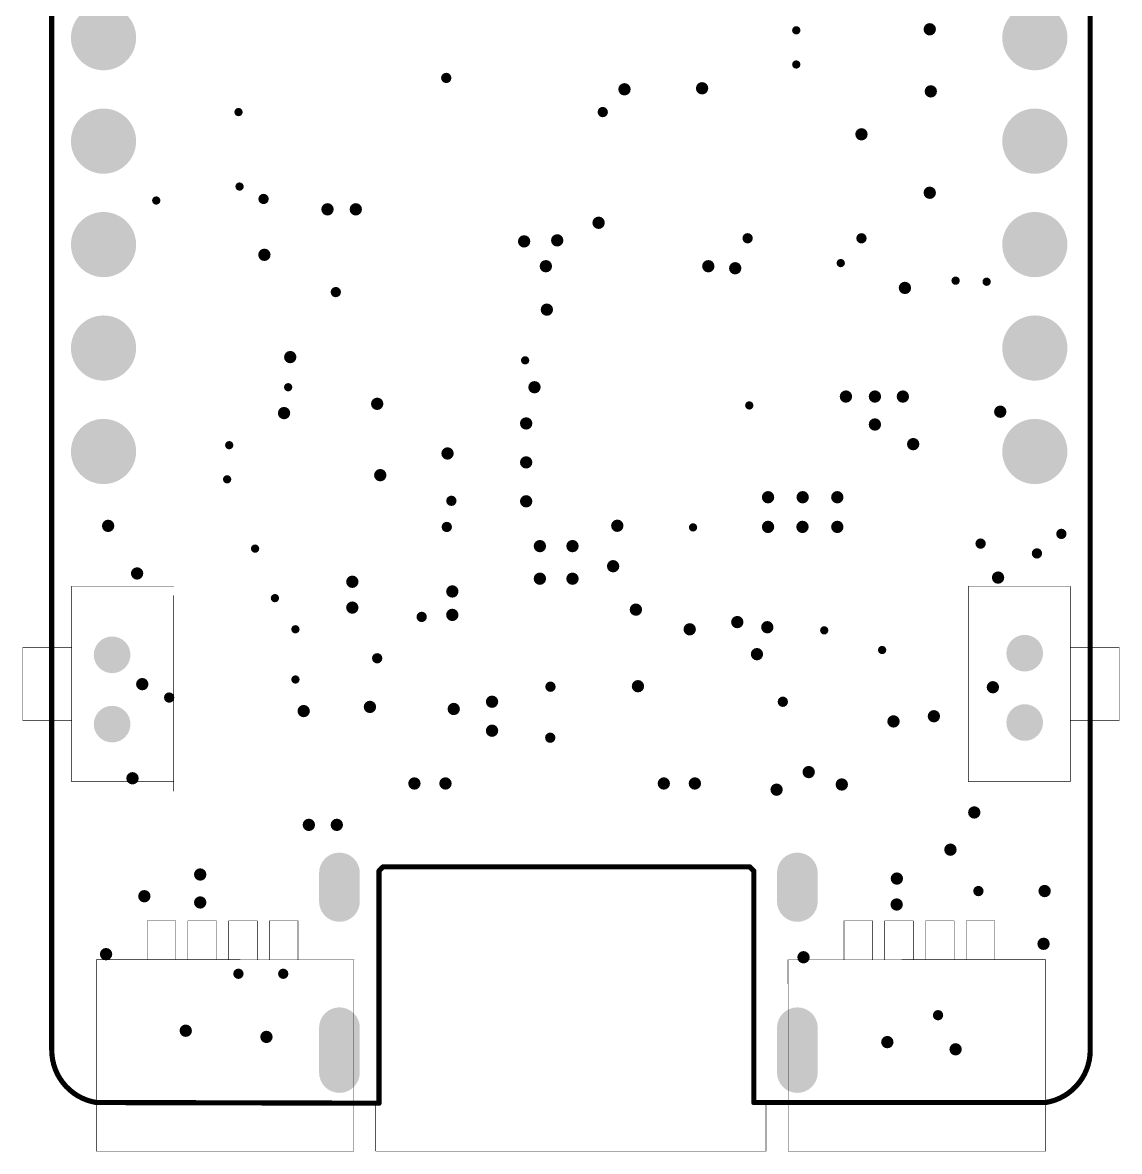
# Model space of a CAD drawing. Header units: millimetres. Extents: x -0.4 to 26.5, y -1.3 to 53.9.
# Drawn here: x -0.4 to 26.52, y -1.26 to 26.45 of the extents above; entities that cross this region are included whole.
import ezdxf

# ---------------------------------------------------------------- set-up
doc = ezdxf.new("R2010")
doc.units = ezdxf.units.MM
for name, color, linetype in [('KeepOutLayer', 6, 'Continuous'), ('Mechanical1', 6, 'Continuous'), ('MultiLayer', 9, 'Continuous'), ('PadHoleLayer', 156, 'Continuous'), ('ViaHoleLayer', 16, 'Continuous')]:
    doc.layers.add(name, color=color, linetype=linetype)

# ---------------------------------------------------------------- blocks, each defined once
blk = doc.blocks.new('14P_HDR_7')
at = {"layer": 'MultiLayer'}
h = blk.add_hatch(color=9, dxfattribs=at)
edge = h.paths.add_edge_path()
edge.add_arc((-16.51, 0), 0.8, 0, 360)
h = blk.add_hatch(color=9, dxfattribs=at)
edge = h.paths.add_edge_path()
edge.add_arc((-13.97, 0), 0.8, 0, 360)
h = blk.add_hatch(color=9, dxfattribs=at)
edge = h.paths.add_edge_path()
edge.add_arc((-11.43, 0), 0.8, 0, 360)
h = blk.add_hatch(color=9, dxfattribs=at)
edge = h.paths.add_edge_path()
edge.add_arc((-8.89, 0), 0.8, 0, 360)
h = blk.add_hatch(color=9, dxfattribs=at)
edge = h.paths.add_edge_path()
edge.add_arc((-6.35, 0), 0.8, 0, 360)
h = blk.add_hatch(color=9, dxfattribs=at)
edge = h.paths.add_edge_path()
edge.add_arc((-3.81, 0), 0.8, 0, 360)
h = blk.add_hatch(color=9, dxfattribs=at)
edge = h.paths.add_edge_path()
edge.add_arc((-1.27, 0), 0.8, 0, 360)
h = blk.add_hatch(color=9, dxfattribs=at)
edge = h.paths.add_edge_path()
edge.add_arc((1.27, 0), 0.8, 0, 360)
h = blk.add_hatch(color=9, dxfattribs=at)
edge = h.paths.add_edge_path()
edge.add_arc((3.81, 0), 0.8, 0, 360)
h = blk.add_hatch(color=9, dxfattribs=at)
edge = h.paths.add_edge_path()
edge.add_arc((6.35, 0), 0.8, 0, 360)
h = blk.add_hatch(color=9, dxfattribs=at)
edge = h.paths.add_edge_path()
edge.add_arc((8.89, 0), 0.8, 0, 360)
h = blk.add_hatch(color=9, dxfattribs=at)
edge = h.paths.add_edge_path()
edge.add_arc((11.43, 0), 0.8, 0, 360)
h = blk.add_hatch(color=9, dxfattribs=at)
edge = h.paths.add_edge_path()
edge.add_arc((13.97, 0), 0.8, 0, 360)
h = blk.add_hatch(color=9, dxfattribs=at)
edge = h.paths.add_edge_path()
edge.add_arc((16.51, 0), 0.8, 0, 360)
at = {"layer": 'PadHoleLayer'}
h = blk.add_hatch(color=156, dxfattribs=at)
edge = h.paths.add_edge_path()
edge.add_arc((-16.51, 0), 0.5, 0, 360)
h = blk.add_hatch(color=156, dxfattribs=at)
edge = h.paths.add_edge_path()
edge.add_arc((-13.97, 0), 0.5, 0, 360)
h = blk.add_hatch(color=156, dxfattribs=at)
edge = h.paths.add_edge_path()
edge.add_arc((-11.43, 0), 0.5, 0, 360)
h = blk.add_hatch(color=156, dxfattribs=at)
edge = h.paths.add_edge_path()
edge.add_arc((-8.89, 0), 0.5, 0, 360)
h = blk.add_hatch(color=156, dxfattribs=at)
edge = h.paths.add_edge_path()
edge.add_arc((-6.35, 0), 0.5, 0, 360)
h = blk.add_hatch(color=156, dxfattribs=at)
edge = h.paths.add_edge_path()
edge.add_arc((-3.81, 0), 0.5, 0, 360)
h = blk.add_hatch(color=156, dxfattribs=at)
edge = h.paths.add_edge_path()
edge.add_arc((-1.27, 0), 0.5, 0, 360)
h = blk.add_hatch(color=156, dxfattribs=at)
edge = h.paths.add_edge_path()
edge.add_arc((1.27, 0), 0.5, 0, 360)
h = blk.add_hatch(color=156, dxfattribs=at)
edge = h.paths.add_edge_path()
edge.add_arc((3.81, 0), 0.5, 0, 360)
h = blk.add_hatch(color=156, dxfattribs=at)
edge = h.paths.add_edge_path()
edge.add_arc((6.35, 0), 0.5, 0, 360)
h = blk.add_hatch(color=156, dxfattribs=at)
edge = h.paths.add_edge_path()
edge.add_arc((8.89, 0), 0.5, 0, 360)
h = blk.add_hatch(color=156, dxfattribs=at)
edge = h.paths.add_edge_path()
edge.add_arc((11.43, 0), 0.5, 0, 360)
h = blk.add_hatch(color=156, dxfattribs=at)
edge = h.paths.add_edge_path()
edge.add_arc((13.97, 0), 0.5, 0, 360)
h = blk.add_hatch(color=156, dxfattribs=at)
edge = h.paths.add_edge_path()
edge.add_arc((16.51, 0), 0.5, 0, 360)
blk = doc.blocks.new('14P_HDR_8')
at = {"layer": 'MultiLayer'}
h = blk.add_hatch(color=9, dxfattribs=at)
edge = h.paths.add_edge_path()
edge.add_arc((-16.51, 0), 0.8, 0, 360)
h = blk.add_hatch(color=9, dxfattribs=at)
edge = h.paths.add_edge_path()
edge.add_arc((-13.97, 0), 0.8, 0, 360)
h = blk.add_hatch(color=9, dxfattribs=at)
edge = h.paths.add_edge_path()
edge.add_arc((-11.43, 0), 0.8, 0, 360)
h = blk.add_hatch(color=9, dxfattribs=at)
edge = h.paths.add_edge_path()
edge.add_arc((-8.89, 0), 0.8, 0, 360)
h = blk.add_hatch(color=9, dxfattribs=at)
edge = h.paths.add_edge_path()
edge.add_arc((-6.35, 0), 0.8, 0, 360)
h = blk.add_hatch(color=9, dxfattribs=at)
edge = h.paths.add_edge_path()
edge.add_arc((-3.81, 0), 0.8, 0, 360)
h = blk.add_hatch(color=9, dxfattribs=at)
edge = h.paths.add_edge_path()
edge.add_arc((-1.27, 0), 0.8, 0, 360)
h = blk.add_hatch(color=9, dxfattribs=at)
edge = h.paths.add_edge_path()
edge.add_arc((1.27, 0), 0.8, 0, 360)
h = blk.add_hatch(color=9, dxfattribs=at)
edge = h.paths.add_edge_path()
edge.add_arc((3.81, 0), 0.8, 0, 360)
h = blk.add_hatch(color=9, dxfattribs=at)
edge = h.paths.add_edge_path()
edge.add_arc((6.35, 0), 0.8, 0, 360)
h = blk.add_hatch(color=9, dxfattribs=at)
edge = h.paths.add_edge_path()
edge.add_arc((8.89, 0), 0.8, 0, 360)
h = blk.add_hatch(color=9, dxfattribs=at)
edge = h.paths.add_edge_path()
edge.add_arc((11.43, 0), 0.8, 0, 360)
h = blk.add_hatch(color=9, dxfattribs=at)
edge = h.paths.add_edge_path()
edge.add_arc((13.97, 0), 0.8, 0, 360)
h = blk.add_hatch(color=9, dxfattribs=at)
edge = h.paths.add_edge_path()
edge.add_arc((16.51, 0), 0.8, 0, 360)
at = {"layer": 'PadHoleLayer'}
h = blk.add_hatch(color=156, dxfattribs=at)
edge = h.paths.add_edge_path()
edge.add_arc((-16.51, 0), 0.5, 0, 360)
h = blk.add_hatch(color=156, dxfattribs=at)
edge = h.paths.add_edge_path()
edge.add_arc((-13.97, 0), 0.5, 0, 360)
h = blk.add_hatch(color=156, dxfattribs=at)
edge = h.paths.add_edge_path()
edge.add_arc((-11.43, 0), 0.5, 0, 360)
h = blk.add_hatch(color=156, dxfattribs=at)
edge = h.paths.add_edge_path()
edge.add_arc((-8.89, 0), 0.5, 0, 360)
h = blk.add_hatch(color=156, dxfattribs=at)
edge = h.paths.add_edge_path()
edge.add_arc((-6.35, 0), 0.5, 0, 360)
h = blk.add_hatch(color=156, dxfattribs=at)
edge = h.paths.add_edge_path()
edge.add_arc((-3.81, 0), 0.5, 0, 360)
h = blk.add_hatch(color=156, dxfattribs=at)
edge = h.paths.add_edge_path()
edge.add_arc((-1.27, 0), 0.5, 0, 360)
h = blk.add_hatch(color=156, dxfattribs=at)
edge = h.paths.add_edge_path()
edge.add_arc((1.27, 0), 0.5, 0, 360)
h = blk.add_hatch(color=156, dxfattribs=at)
edge = h.paths.add_edge_path()
edge.add_arc((3.81, 0), 0.5, 0, 360)
h = blk.add_hatch(color=156, dxfattribs=at)
edge = h.paths.add_edge_path()
edge.add_arc((6.35, 0), 0.5, 0, 360)
h = blk.add_hatch(color=156, dxfattribs=at)
edge = h.paths.add_edge_path()
edge.add_arc((8.89, 0), 0.5, 0, 360)
h = blk.add_hatch(color=156, dxfattribs=at)
edge = h.paths.add_edge_path()
edge.add_arc((11.43, 0), 0.5, 0, 360)
h = blk.add_hatch(color=156, dxfattribs=at)
edge = h.paths.add_edge_path()
edge.add_arc((13.97, 0), 0.5, 0, 360)
h = blk.add_hatch(color=156, dxfattribs=at)
edge = h.paths.add_edge_path()
edge.add_arc((16.51, 0), 0.5, 0, 360)
blk = doc.blocks.new('USB_C_SMD_SHOU_TYPE_C_16P_CB1_6_B_98')
at = {"layer": 'MultiLayer'}
h = blk.add_hatch(color=9, dxfattribs=at)
edge = h.paths.add_edge_path()
edge.add_arc((-5.62, 2.025), 0.5, 180, 360)
edge.add_line((-5.12, 2.025), (-5.12, 3.125))
edge.add_arc((-5.62, 3.125), 0.5, 0, 180)
edge.add_line((-6.12, 3.125), (-6.12, 2.025))
h = blk.add_hatch(color=9, dxfattribs=at)
edge = h.paths.add_edge_path()
edge.add_arc((5.62, 2.025), 0.5, 180, 360)
edge.add_line((6.12, 2.025), (6.12, 3.125))
edge.add_arc((5.62, 3.125), 0.5, 0, 180)
edge.add_line((5.12, 3.125), (5.12, 2.025))
h = blk.add_hatch(color=9, dxfattribs=at)
edge = h.paths.add_edge_path()
edge.add_arc((-5.62, -1.775), 0.5, 180, 360)
edge.add_line((-5.12, -1.775), (-5.12, -1.075))
edge.add_arc((-5.62, -1.075), 0.5, 0, 180)
edge.add_line((-6.12, -1.075), (-6.12, -1.775))
h = blk.add_hatch(color=9, dxfattribs=at)
edge = h.paths.add_edge_path()
edge.add_arc((5.62, -1.775), 0.5, 180, 360)
edge.add_line((6.12, -1.775), (6.12, -1.075))
edge.add_arc((5.62, -1.075), 0.5, 0, 180)
edge.add_line((5.12, -1.075), (5.12, -1.775))
at = {"layer": 'PadHoleLayer'}
h = blk.add_hatch(color=156, dxfattribs=at)
edge = h.paths.add_edge_path()
edge.add_arc((-5.62, 3.125), 0.3, 0, 180)
edge.add_line((-5.92, 3.125), (-5.92, 2.025))
edge.add_arc((-5.62, 2.025), 0.3, 180, 360)
edge.add_line((-5.32, 2.025), (-5.32, 3.125))
h = blk.add_hatch(color=156, dxfattribs=at)
edge = h.paths.add_edge_path()
edge.add_arc((5.62, 3.125), 0.3, 0, 180)
edge.add_line((5.32, 3.125), (5.32, 2.025))
edge.add_arc((5.62, 2.025), 0.3, 180, 360)
edge.add_line((5.92, 2.025), (5.92, 3.125))
h = blk.add_hatch(color=156, dxfattribs=at)
edge = h.paths.add_edge_path()
edge.add_arc((-5.62, -1.075), 0.3, 0, 180)
edge.add_line((-5.92, -1.075), (-5.92, -1.775))
edge.add_arc((-5.62, -1.775), 0.3, 180, 360)
edge.add_line((-5.32, -1.775), (-5.32, -1.075))
h = blk.add_hatch(color=156, dxfattribs=at)
edge = h.paths.add_edge_path()
edge.add_arc((5.62, -1.075), 0.3, 0, 180)
edge.add_line((5.32, -1.075), (5.32, -1.775))
edge.add_arc((5.62, -1.775), 0.3, 180, 360)
edge.add_line((5.92, -1.775), (5.92, -1.075))
at = {"layer": 'KeepOutLayer', "const_width": 0.127}
for points in [[(-4.551, 3.861), (-4.551, -1.824)], [(4.649, 3.878), (4.649, -1.824)], [(-4.451, -1.924), (-4.551, -1.824)], [(4.549, -1.924), (-4.451, -1.924)], [(4.549, -1.924), (-4.451, -1.924)], [(4.649, -1.824), (4.549, -1.924)]]:
    blk.add_lwpolyline(points, dxfattribs=at)
at = {"layer": 'KeepOutLayer', "const_width": 0.0635}
for points in [[(-4.583, 3.861, 1), (-4.519, 3.861, 1)], [(4.617, 3.878, 1), (4.681, 3.878, 1)], [(-4.583, -1.824, 1), (-4.519, -1.824, 1)], [(-4.583, -1.824, 1), (-4.519, -1.824, 1)], [(-4.483, -1.924, 1), (-4.42, -1.924, 1)], [(-4.483, -1.924, 1), (-4.42, -1.924, 1)], [(-4.483, -1.924, 1), (-4.42, -1.924, 1)], [(4.517, -1.924, 1), (4.58, -1.924, 1)], [(4.517, -1.924, 1), (4.58, -1.924, 1)], [(4.517, -1.924, 1), (4.58, -1.924, 1)], [(4.617, -1.824, 1), (4.681, -1.824, 1)], [(4.617, -1.824, 1), (4.681, -1.824, 1)]]:
    blk.add_lwpolyline(points, format="xyb", close=True, dxfattribs=at)
blk = doc.blocks.new('KEY_EDGE_B_116')
at = {"layer": 'MultiLayer'}
h = blk.add_hatch(color=9, dxfattribs=at)
edge = h.paths.add_edge_path()
edge.add_arc((-0.831, -0.4), 0.45, 0, 360)
h = blk.add_hatch(color=9, dxfattribs=at)
edge = h.paths.add_edge_path()
edge.add_arc((0.871, -0.4), 0.45, 0, 360)
at = {"layer": 'PadHoleLayer'}
h = blk.add_hatch(color=156, dxfattribs=at)
edge = h.paths.add_edge_path()
edge.add_arc((-0.831, -0.4), 0.45, 0, 360)
h = blk.add_hatch(color=156, dxfattribs=at)
edge = h.paths.add_edge_path()
edge.add_arc((0.871, -0.4), 0.45, 0, 360)
blk = doc.blocks.new('KEY_EDGE_B_117')
at = {"layer": 'MultiLayer'}
h = blk.add_hatch(color=9, dxfattribs=at)
edge = h.paths.add_edge_path()
edge.add_arc((-0.831, -0.4), 0.45, 0, 360)
h = blk.add_hatch(color=9, dxfattribs=at)
edge = h.paths.add_edge_path()
edge.add_arc((0.871, -0.4), 0.45, 0, 360)
at = {"layer": 'PadHoleLayer'}
h = blk.add_hatch(color=156, dxfattribs=at)
edge = h.paths.add_edge_path()
edge.add_arc((-0.831, -0.4), 0.45, 0, 360)
h = blk.add_hatch(color=156, dxfattribs=at)
edge = h.paths.add_edge_path()
edge.add_arc((0.871, -0.4), 0.45, 0, 360)

msp = doc.modelspace()

# ---------------------------------------------------------------- hatches: boundary and pattern name
at = {"layer": 'ViaHoleLayer'}
h = msp.add_hatch(color=16, dxfattribs=at)
edge = h.paths.add_edge_path()
edge.add_arc((18.593, 26.264), 0.102, 0, 360)
h = msp.add_hatch(color=16, dxfattribs=at)
edge = h.paths.add_edge_path()
edge.add_arc((21.869, 26.289), 0.152, 0, 360)
h = msp.add_hatch(color=16, dxfattribs=at)
edge = h.paths.add_edge_path()
edge.add_arc((18.593, 25.425), 0.102, 0, 360)
h = msp.add_hatch(color=16, dxfattribs=at)
edge = h.paths.add_edge_path()
edge.add_arc((10.001, 25.095), 0.127, 0, 360)
h = msp.add_hatch(color=16, dxfattribs=at)
edge = h.paths.add_edge_path()
edge.add_arc((14.376, 24.816), 0.152, 0, 360)
h = msp.add_hatch(color=16, dxfattribs=at)
edge = h.paths.add_edge_path()
edge.add_arc((16.281, 24.841), 0.152, 0, 360)
h = msp.add_hatch(color=16, dxfattribs=at)
edge = h.paths.add_edge_path()
edge.add_arc((21.895, 24.765), 0.152, 0, 360)
h = msp.add_hatch(color=16, dxfattribs=at)
edge = h.paths.add_edge_path()
edge.add_arc((4.902, 24.257), 0.102, 0, 360)
h = msp.add_hatch(color=16, dxfattribs=at)
edge = h.paths.add_edge_path()
edge.add_arc((13.843, 24.257), 0.127, 0, 360)
h = msp.add_hatch(color=16, dxfattribs=at)
edge = h.paths.add_edge_path()
edge.add_arc((20.193, 23.711), 0.152, 0, 360)
h = msp.add_hatch(color=16, dxfattribs=at)
edge = h.paths.add_edge_path()
edge.add_arc((4.928, 22.428), 0.102, 0, 360)
h = msp.add_hatch(color=16, dxfattribs=at)
edge = h.paths.add_edge_path()
edge.add_arc((2.883, 22.085), 0.102, 0, 360)
h = msp.add_hatch(color=16, dxfattribs=at)
edge = h.paths.add_edge_path()
edge.add_arc((5.517, 22.123), 0.127, 0, 360)
h = msp.add_hatch(color=16, dxfattribs=at)
edge = h.paths.add_edge_path()
edge.add_arc((21.869, 22.276), 0.152, 0, 360)
h = msp.add_hatch(color=16, dxfattribs=at)
edge = h.paths.add_edge_path()
edge.add_arc((7.087, 21.869), 0.152, 0, 360)
h = msp.add_hatch(color=16, dxfattribs=at)
edge = h.paths.add_edge_path()
edge.add_arc((7.781, 21.869), 0.152, 0, 360)
h = msp.add_hatch(color=16, dxfattribs=at)
edge = h.paths.add_edge_path()
edge.add_arc((13.741, 21.539), 0.152, 0, 360)
h = msp.add_hatch(color=16, dxfattribs=at)
edge = h.paths.add_edge_path()
edge.add_arc((11.913, 21.082), 0.152, 0, 360)
h = msp.add_hatch(color=16, dxfattribs=at)
edge = h.paths.add_edge_path()
edge.add_arc((12.725, 21.107), 0.152, 0, 360)
h = msp.add_hatch(color=16, dxfattribs=at)
edge = h.paths.add_edge_path()
edge.add_arc((17.399, 21.158), 0.127, 0, 360)
h = msp.add_hatch(color=16, dxfattribs=at)
edge = h.paths.add_edge_path()
edge.add_arc((20.193, 21.158), 0.127, 0, 360)
h = msp.add_hatch(color=16, dxfattribs=at)
edge = h.paths.add_edge_path()
edge.add_arc((5.537, 20.752), 0.152, 0, 360)
h = msp.add_hatch(color=16, dxfattribs=at)
edge = h.paths.add_edge_path()
edge.add_arc((12.446, 20.472), 0.152, 0, 360)
h = msp.add_hatch(color=16, dxfattribs=at)
edge = h.paths.add_edge_path()
edge.add_arc((16.434, 20.472), 0.152, 0, 360)
h = msp.add_hatch(color=16, dxfattribs=at)
edge = h.paths.add_edge_path()
edge.add_arc((17.094, 20.422), 0.152, 0, 360)
h = msp.add_hatch(color=16, dxfattribs=at)
edge = h.paths.add_edge_path()
edge.add_arc((19.685, 20.549), 0.102, 0, 360)
h = msp.add_hatch(color=16, dxfattribs=at)
edge = h.paths.add_edge_path()
edge.add_arc((7.29, 19.837), 0.127, 0, 360)
h = msp.add_hatch(color=16, dxfattribs=at)
edge = h.paths.add_edge_path()
edge.add_arc((21.26, 19.939), 0.152, 0, 360)
h = msp.add_hatch(color=16, dxfattribs=at)
edge = h.paths.add_edge_path()
edge.add_arc((22.504, 20.117), 0.102, 0, 360)
h = msp.add_hatch(color=16, dxfattribs=at)
edge = h.paths.add_edge_path()
edge.add_arc((23.266, 20.091), 0.102, 0, 360)
h = msp.add_hatch(color=16, dxfattribs=at)
edge = h.paths.add_edge_path()
edge.add_arc((12.471, 19.406), 0.152, 0, 360)
h = msp.add_hatch(color=16, dxfattribs=at)
edge = h.paths.add_edge_path()
edge.add_arc((6.172, 18.241), 0.152, 0, 360)
h = msp.add_hatch(color=16, dxfattribs=at)
edge = h.paths.add_edge_path()
edge.add_arc((11.938, 18.161), 0.102, 0, 360)
h = msp.add_hatch(color=16, dxfattribs=at)
edge = h.paths.add_edge_path()
edge.add_arc((6.121, 17.501), 0.102, 0, 360)
h = msp.add_hatch(color=16, dxfattribs=at)
edge = h.paths.add_edge_path()
edge.add_arc((12.167, 17.501), 0.152, 0, 360)
h = msp.add_hatch(color=16, dxfattribs=at)
edge = h.paths.add_edge_path()
edge.add_arc((8.306, 17.094), 0.152, 0, 360)
h = msp.add_hatch(color=16, dxfattribs=at)
edge = h.paths.add_edge_path()
edge.add_arc((19.812, 17.272), 0.152, 0, 360)
h = msp.add_hatch(color=16, dxfattribs=at)
edge = h.paths.add_edge_path()
edge.add_arc((20.523, 17.272), 0.152, 0, 360)
h = msp.add_hatch(color=16, dxfattribs=at)
edge = h.paths.add_edge_path()
edge.add_arc((21.209, 17.272), 0.152, 0, 360)
h = msp.add_hatch(color=16, dxfattribs=at)
edge = h.paths.add_edge_path()
edge.add_arc((6.02, 16.866), 0.152, 0, 360)
h = msp.add_hatch(color=16, dxfattribs=at)
edge = h.paths.add_edge_path()
edge.add_arc((17.439, 17.054), 0.102, 0, 360)
h = msp.add_hatch(color=16, dxfattribs=at)
edge = h.paths.add_edge_path()
edge.add_arc((23.6, 16.9), 0.152, 0, 360)
h = msp.add_hatch(color=16, dxfattribs=at)
edge = h.paths.add_edge_path()
edge.add_arc((11.963, 16.612), 0.152, 0, 360)
h = msp.add_hatch(color=16, dxfattribs=at)
edge = h.paths.add_edge_path()
edge.add_arc((20.523, 16.586), 0.152, 0, 360)
h = msp.add_hatch(color=16, dxfattribs=at)
edge = h.paths.add_edge_path()
edge.add_arc((4.674, 16.078), 0.102, 0, 360)
h = msp.add_hatch(color=16, dxfattribs=at)
edge = h.paths.add_edge_path()
edge.add_arc((21.463, 16.104), 0.152, 0, 360)
h = msp.add_hatch(color=16, dxfattribs=at)
edge = h.paths.add_edge_path()
edge.add_arc((10.033, 15.875), 0.152, 0, 360)
h = msp.add_hatch(color=16, dxfattribs=at)
edge = h.paths.add_edge_path()
edge.add_arc((11.963, 15.656), 0.152, 0, 360)
h = msp.add_hatch(color=16, dxfattribs=at)
edge = h.paths.add_edge_path()
edge.add_arc((4.623, 15.24), 0.102, 0, 360)
h = msp.add_hatch(color=16, dxfattribs=at)
edge = h.paths.add_edge_path()
edge.add_arc((8.382, 15.342), 0.152, 0, 360)
h = msp.add_hatch(color=16, dxfattribs=at)
edge = h.paths.add_edge_path()
edge.add_arc((10.127, 14.712), 0.127, 0, 360)
h = msp.add_hatch(color=16, dxfattribs=at)
edge = h.paths.add_edge_path()
edge.add_arc((11.963, 14.7), 0.152, 0, 360)
h = msp.add_hatch(color=16, dxfattribs=at)
edge = h.paths.add_edge_path()
edge.add_arc((17.9, 14.8), 0.152, 0, 360)
h = msp.add_hatch(color=16, dxfattribs=at)
edge = h.paths.add_edge_path()
edge.add_arc((18.75, 14.8), 0.152, 0, 360)
h = msp.add_hatch(color=16, dxfattribs=at)
edge = h.paths.add_edge_path()
edge.add_arc((19.6, 14.8), 0.152, 0, 360)
h = msp.add_hatch(color=16, dxfattribs=at)
edge = h.paths.add_edge_path()
edge.add_arc((1.702, 14.097), 0.152, 0, 360)
h = msp.add_hatch(color=16, dxfattribs=at)
edge = h.paths.add_edge_path()
edge.add_arc((10.014, 14.07), 0.127, 0, 360)
h = msp.add_hatch(color=16, dxfattribs=at)
edge = h.paths.add_edge_path()
edge.add_arc((14.2, 14.1), 0.152, 0, 360)
h = msp.add_hatch(color=16, dxfattribs=at)
edge = h.paths.add_edge_path()
edge.add_arc((16.059, 14.06), 0.102, 0, 360)
h = msp.add_hatch(color=16, dxfattribs=at)
edge = h.paths.add_edge_path()
edge.add_arc((17.9, 14.072), 0.152, 0, 360)
h = msp.add_hatch(color=16, dxfattribs=at)
edge = h.paths.add_edge_path()
edge.add_arc((18.745, 14.072), 0.152, 0, 360)
h = msp.add_hatch(color=16, dxfattribs=at)
edge = h.paths.add_edge_path()
edge.add_arc((19.6, 14.072), 0.152, 0, 360)
h = msp.add_hatch(color=16, dxfattribs=at)
edge = h.paths.add_edge_path()
edge.add_arc((25.1, 13.9), 0.127, 0, 360)
h = msp.add_hatch(color=16, dxfattribs=at)
edge = h.paths.add_edge_path()
edge.add_arc((5.309, 13.538), 0.102, 0, 360)
h = msp.add_hatch(color=16, dxfattribs=at)
edge = h.paths.add_edge_path()
edge.add_arc((12.3, 13.6), 0.152, 0, 360)
h = msp.add_hatch(color=16, dxfattribs=at)
edge = h.paths.add_edge_path()
edge.add_arc((13.1, 13.6), 0.152, 0, 360)
h = msp.add_hatch(color=16, dxfattribs=at)
edge = h.paths.add_edge_path()
edge.add_arc((23.118, 13.661), 0.127, 0, 360)
h = msp.add_hatch(color=16, dxfattribs=at)
edge = h.paths.add_edge_path()
edge.add_arc((24.5, 13.421), 0.127, 0, 360)
h = msp.add_hatch(color=16, dxfattribs=at)
edge = h.paths.add_edge_path()
edge.add_arc((2.413, 12.929), 0.152, 0, 360)
h = msp.add_hatch(color=16, dxfattribs=at)
edge = h.paths.add_edge_path()
edge.add_arc((14.097, 13.106), 0.152, 0, 360)
h = msp.add_hatch(color=16, dxfattribs=at)
edge = h.paths.add_edge_path()
edge.add_arc((7.696, 12.725), 0.152, 0, 360)
h = msp.add_hatch(color=16, dxfattribs=at)
edge = h.paths.add_edge_path()
edge.add_arc((12.3, 12.8), 0.152, 0, 360)
h = msp.add_hatch(color=16, dxfattribs=at)
edge = h.paths.add_edge_path()
edge.add_arc((13.1, 12.8), 0.152, 0, 360)
h = msp.add_hatch(color=16, dxfattribs=at)
edge = h.paths.add_edge_path()
edge.add_arc((23.546, 12.827), 0.152, 0, 360)
h = msp.add_hatch(color=16, dxfattribs=at)
edge = h.paths.add_edge_path()
edge.add_arc((10.15, 12.487), 0.152, 0, 360)
h = msp.add_hatch(color=16, dxfattribs=at)
edge = h.paths.add_edge_path()
edge.add_arc((5.796, 12.323), 0.102, 0, 360)
h = msp.add_hatch(color=16, dxfattribs=at)
edge = h.paths.add_edge_path()
edge.add_arc((7.696, 12.09), 0.152, 0, 360)
h = msp.add_hatch(color=16, dxfattribs=at)
edge = h.paths.add_edge_path()
edge.add_arc((9.398, 11.862), 0.127, 0, 360)
h = msp.add_hatch(color=16, dxfattribs=at)
edge = h.paths.add_edge_path()
edge.add_arc((10.15, 11.911), 0.152, 0, 360)
h = msp.add_hatch(color=16, dxfattribs=at)
edge = h.paths.add_edge_path()
edge.add_arc((14.656, 12.04), 0.152, 0, 360)
h = msp.add_hatch(color=16, dxfattribs=at)
edge = h.paths.add_edge_path()
edge.add_arc((6.299, 11.558), 0.102, 0, 360)
h = msp.add_hatch(color=16, dxfattribs=at)
edge = h.paths.add_edge_path()
edge.add_arc((15.977, 11.557), 0.152, 0, 360)
h = msp.add_hatch(color=16, dxfattribs=at)
edge = h.paths.add_edge_path()
edge.add_arc((17.145, 11.735), 0.152, 0, 360)
h = msp.add_hatch(color=16, dxfattribs=at)
edge = h.paths.add_edge_path()
edge.add_arc((17.882, 11.608), 0.152, 0, 360)
h = msp.add_hatch(color=16, dxfattribs=at)
edge = h.paths.add_edge_path()
edge.add_arc((19.279, 11.532), 0.102, 0, 360)
h = msp.add_hatch(color=16, dxfattribs=at)
edge = h.paths.add_edge_path()
edge.add_arc((17.628, 10.947), 0.152, 0, 360)
h = msp.add_hatch(color=16, dxfattribs=at)
edge = h.paths.add_edge_path()
edge.add_arc((20.701, 11.049), 0.102, 0, 360)
h = msp.add_hatch(color=16, dxfattribs=at)
edge = h.paths.add_edge_path()
edge.add_arc((8.306, 10.846), 0.127, 0, 360)
h = msp.add_hatch(color=16, dxfattribs=at)
edge = h.paths.add_edge_path()
edge.add_arc((2.54, 10.211), 0.152, 0, 360)
h = msp.add_hatch(color=16, dxfattribs=at)
edge = h.paths.add_edge_path()
edge.add_arc((6.299, 10.325), 0.102, 0, 360)
h = msp.add_hatch(color=16, dxfattribs=at)
edge = h.paths.add_edge_path()
edge.add_arc((12.56, 10.148), 0.127, 0, 360)
h = msp.add_hatch(color=16, dxfattribs=at)
edge = h.paths.add_edge_path()
edge.add_arc((14.707, 10.16), 0.152, 0, 360)
h = msp.add_hatch(color=16, dxfattribs=at)
edge = h.paths.add_edge_path()
edge.add_arc((23.419, 10.135), 0.152, 0, 360)
h = msp.add_hatch(color=16, dxfattribs=at)
edge = h.paths.add_edge_path()
edge.add_arc((3.2, 9.881), 0.127, 0, 360)
h = msp.add_hatch(color=16, dxfattribs=at)
edge = h.paths.add_edge_path()
edge.add_arc((6.502, 9.55), 0.152, 0, 360)
h = msp.add_hatch(color=16, dxfattribs=at)
edge = h.paths.add_edge_path()
edge.add_arc((8.128, 9.652), 0.152, 0, 360)
h = msp.add_hatch(color=16, dxfattribs=at)
edge = h.paths.add_edge_path()
edge.add_arc((10.185, 9.601), 0.152, 0, 360)
h = msp.add_hatch(color=16, dxfattribs=at)
edge = h.paths.add_edge_path()
edge.add_arc((11.125, 9.779), 0.152, 0, 360)
h = msp.add_hatch(color=16, dxfattribs=at)
edge = h.paths.add_edge_path()
edge.add_arc((18.263, 9.779), 0.127, 0, 360)
h = msp.add_hatch(color=16, dxfattribs=at)
edge = h.paths.add_edge_path()
edge.add_arc((20.98, 9.296), 0.152, 0, 360)
h = msp.add_hatch(color=16, dxfattribs=at)
edge = h.paths.add_edge_path()
edge.add_arc((21.971, 9.423), 0.152, 0, 360)
h = msp.add_hatch(color=16, dxfattribs=at)
edge = h.paths.add_edge_path()
edge.add_arc((11.125, 9.068), 0.152, 0, 360)
h = msp.add_hatch(color=16, dxfattribs=at)
edge = h.paths.add_edge_path()
edge.add_arc((12.554, 8.896), 0.127, 0, 360)
h = msp.add_hatch(color=16, dxfattribs=at)
edge = h.paths.add_edge_path()
edge.add_arc((2.3, 7.9), 0.152, 0, 360)
h = msp.add_hatch(color=16, dxfattribs=at)
edge = h.paths.add_edge_path()
edge.add_arc((18.898, 8.052), 0.152, 0, 360)
h = msp.add_hatch(color=16, dxfattribs=at)
edge = h.paths.add_edge_path()
edge.add_arc((9.22, 7.772), 0.152, 0, 360)
h = msp.add_hatch(color=16, dxfattribs=at)
edge = h.paths.add_edge_path()
edge.add_arc((9.982, 7.772), 0.152, 0, 360)
h = msp.add_hatch(color=16, dxfattribs=at)
edge = h.paths.add_edge_path()
edge.add_arc((15.342, 7.772), 0.152, 0, 360)
h = msp.add_hatch(color=16, dxfattribs=at)
edge = h.paths.add_edge_path()
edge.add_arc((16.104, 7.772), 0.152, 0, 360)
h = msp.add_hatch(color=16, dxfattribs=at)
edge = h.paths.add_edge_path()
edge.add_arc((18.11, 7.62), 0.152, 0, 360)
h = msp.add_hatch(color=16, dxfattribs=at)
edge = h.paths.add_edge_path()
edge.add_arc((19.71, 7.747), 0.152, 0, 360)
h = msp.add_hatch(color=16, dxfattribs=at)
edge = h.paths.add_edge_path()
edge.add_arc((22.962, 7.061), 0.152, 0, 360)
h = msp.add_hatch(color=16, dxfattribs=at)
edge = h.paths.add_edge_path()
edge.add_arc((6.629, 6.756), 0.152, 0, 360)
h = msp.add_hatch(color=16, dxfattribs=at)
edge = h.paths.add_edge_path()
edge.add_arc((7.315, 6.756), 0.152, 0, 360)
h = msp.add_hatch(color=16, dxfattribs=at)
edge = h.paths.add_edge_path()
edge.add_arc((22.377, 6.147), 0.152, 0, 360)
h = msp.add_hatch(color=16, dxfattribs=at)
edge = h.paths.add_edge_path()
edge.add_arc((3.962, 5.537), 0.152, 0, 360)
h = msp.add_hatch(color=16, dxfattribs=at)
edge = h.paths.add_edge_path()
edge.add_arc((21.062, 5.437), 0.152, 0, 360)
h = msp.add_hatch(color=16, dxfattribs=at)
edge = h.paths.add_edge_path()
edge.add_arc((24.689, 5.131), 0.152, 0, 360)
h = msp.add_hatch(color=16, dxfattribs=at)
edge = h.paths.add_edge_path()
edge.add_arc((2.591, 5.004), 0.152, 0, 360)
h = msp.add_hatch(color=16, dxfattribs=at)
edge = h.paths.add_edge_path()
edge.add_arc((3.962, 4.851), 0.152, 0, 360)
h = msp.add_hatch(color=16, dxfattribs=at)
edge = h.paths.add_edge_path()
edge.add_arc((23.063, 5.131), 0.127, 0, 360)
h = msp.add_hatch(color=16, dxfattribs=at)
edge = h.paths.add_edge_path()
edge.add_arc((21.057, 4.801), 0.152, 0, 360)
h = msp.add_hatch(color=16, dxfattribs=at)
edge = h.paths.add_edge_path()
edge.add_arc((24.663, 3.835), 0.152, 0, 360)
h = msp.add_hatch(color=16, dxfattribs=at)
edge = h.paths.add_edge_path()
edge.add_arc((1.651, 3.581), 0.152, 0, 360)
h = msp.add_hatch(color=16, dxfattribs=at)
edge = h.paths.add_edge_path()
edge.add_arc((18.771, 3.505), 0.152, 0, 360)
h = msp.add_hatch(color=16, dxfattribs=at)
edge = h.paths.add_edge_path()
edge.add_arc((4.9, 3.1), 0.127, 0, 360)
h = msp.add_hatch(color=16, dxfattribs=at)
edge = h.paths.add_edge_path()
edge.add_arc((6, 3.1), 0.127, 0, 360)
h = msp.add_hatch(color=16, dxfattribs=at)
edge = h.paths.add_edge_path()
edge.add_arc((22.073, 2.083), 0.127, 0, 360)
h = msp.add_hatch(color=16, dxfattribs=at)
edge = h.paths.add_edge_path()
edge.add_arc((3.607, 1.702), 0.152, 0, 360)
h = msp.add_hatch(color=16, dxfattribs=at)
edge = h.paths.add_edge_path()
edge.add_arc((5.588, 1.549), 0.152, 0, 360)
h = msp.add_hatch(color=16, dxfattribs=at)
edge = h.paths.add_edge_path()
edge.add_arc((20.828, 1.422), 0.152, 0, 360)
h = msp.add_hatch(color=16, dxfattribs=at)
edge = h.paths.add_edge_path()
edge.add_arc((22.504, 1.245), 0.152, 0, 360)

# ---------------------------------------------------------------- linework, layer by layer
at = {"layer": 'KeepOutLayer', "const_width": 0.127}
for points in [[(0.318, 1.223), (0.318, 52.675)], [(25.808, 1.223), (25.808, 52.693)], [(1.412, -0.061), (8.351, -0.078)], [(17.551, -0.061), (24.715, -0.061)]]:
    msp.add_lwpolyline(points, dxfattribs=at)
at = {"layer": 'KeepOutLayer', "const_width": 0.0635}
for points in [[(0.287, 1.223, 1), (0.35, 1.223, 1)], [(0.287, 1.223, 1), (0.35, 1.223, 1)], [(25.777, 1.223, 1), (25.84, 1.223, 1)], [(25.777, 1.223, 1), (25.84, 1.223, 1)], [(1.38, -0.061, 1), (1.444, -0.061, 1)], [(1.38, -0.061, 1), (1.444, -0.061, 1)], [(17.519, -0.061, 1), (17.583, -0.061, 1)], [(24.683, -0.061, 1), (24.747, -0.061, 1)], [(24.683, -0.061, 1), (24.747, -0.061, 1)], [(8.319, -0.078, 1), (8.383, -0.078, 1)]]:
    msp.add_lwpolyline(points, format="xyb", close=True, dxfattribs=at)
at = {"layer": 'KeepOutLayer', "const_width": 0.127}
for points in [[(1.412, -0.061, -0.368199), (0.318, 1.223)], [(25.808, 1.223, -0.368199), (24.715, -0.061)]]:
    msp.add_lwpolyline(points, format="xyb", dxfattribs=at)
at = {"layer": 'Mechanical1', "const_width": 0.0127}
for points in [[(0.809, 12.615), (3.309, 12.615)], [(0.809, 7.815), (0.809, 12.615)], [(22.818, 7.815), (22.818, 12.615)], [(22.818, 12.615), (25.318, 12.615)], [(25.318, 7.815), (25.318, 12.615)], [(3.309, 7.585), (3.309, 12.385)], [(-0.392, 11.115), (0.809, 11.115)], [(-0.392, 9.315), (-0.392, 11.115)], [(25.318, 11.115), (26.518, 11.115)], [(26.518, 9.315), (26.518, 11.115)], [(-0.392, 9.315), (0.809, 9.315)], [(25.318, 9.315), (26.518, 9.315)], [(0.809, 7.815), (3.309, 7.815)], [(22.818, 7.815), (25.318, 7.815)], [(2.66, 3.444), (2.66, 4.4)], [(2.66, 4.4), (3.363, 4.4)], [(3.363, 3.444), (3.363, 4.4)], [(3.66, 3.444), (3.66, 4.4)], [(3.66, 4.4), (4.363, 4.4)], [(4.363, 3.444), (4.363, 4.4)], [(4.66, 3.444), (4.66, 4.4)], [(4.66, 4.4), (5.363, 4.399)], [(5.363, 3.444), (5.363, 4.399)], [(5.66, 3.444), (5.66, 4.399)], [(5.66, 4.399), (6.363, 4.399)], [(6.363, 3.444), (6.363, 4.399)], [(19.764, 4.399), (19.764, 3.444)], [(19.764, 4.399), (20.467, 4.399)], [(20.467, 4.399), (20.467, 3.444)], [(20.764, 4.399), (20.764, 3.444)], [(20.764, 4.399), (21.467, 4.4)], [(21.467, 4.4), (21.467, 3.444)], [(21.764, 4.4), (21.764, 3.444)], [(21.764, 4.4), (22.467, 4.4)], [(22.467, 4.4), (22.467, 3.444)], [(22.764, 4.4), (22.764, 3.444)], [(22.764, 4.4), (23.467, 4.4)], [(23.467, 4.4), (23.467, 3.444)], [(1.412, -1.254), (1.413, 3.445)], [(1.413, 3.445), (7.734, 3.443)], [(7.733, -1.256), (7.734, 3.443)], [(18.392, 3.443), (24.714, 3.445)], [(18.392, 3.443), (18.393, -1.256)], [(24.714, 3.445), (24.715, -1.254)], [(8.271, -1.255), (8.271, -0.077)], [(17.851, -1.255), (17.851, -0.077)], [(1.412, -1.254), (7.733, -1.256)], [(8.271, -1.255), (17.851, -1.255)], [(18.393, -1.256), (24.715, -1.254)]]:
    msp.add_lwpolyline(points, dxfattribs=at)
at = {"layer": 'Mechanical1', "const_width": 0.00635}
for points in [[(0.805, 12.615, 1), (0.812, 12.615, 1)], [(0.805, 12.615, 1), (0.812, 12.615, 1)], [(3.306, 12.615, 1), (3.312, 12.615, 1)], [(22.815, 12.615, 1), (22.821, 12.615, 1)], [(22.815, 12.615, 1), (22.821, 12.615, 1)], [(25.315, 12.615, 1), (25.321, 12.615, 1)], [(25.315, 12.615, 1), (25.321, 12.615, 1)], [(3.306, 12.385, 1), (3.312, 12.385, 1)], [(-0.395, 11.115, 1), (-0.388, 11.115, 1)], [(-0.395, 11.115, 1), (-0.388, 11.115, 1)], [(0.805, 11.115, 1), (0.812, 11.115, 1)], [(25.315, 11.115, 1), (25.321, 11.115, 1)], [(26.515, 11.115, 1), (26.522, 11.115, 1)], [(26.515, 11.115, 1), (26.522, 11.115, 1)], [(-0.395, 9.315, 1), (-0.388, 9.315, 1)], [(-0.395, 9.315, 1), (-0.388, 9.315, 1)], [(0.805, 9.315, 1), (0.812, 9.315, 1)], [(25.315, 9.315, 1), (25.321, 9.315, 1)], [(26.515, 9.315, 1), (26.522, 9.315, 1)], [(26.515, 9.315, 1), (26.522, 9.315, 1)], [(0.805, 7.815, 1), (0.812, 7.815, 1)], [(0.805, 7.815, 1), (0.812, 7.815, 1)], [(3.306, 7.815, 1), (3.312, 7.815, 1)], [(22.815, 7.815, 1), (22.821, 7.815, 1)], [(22.815, 7.815, 1), (22.821, 7.815, 1)], [(25.315, 7.815, 1), (25.321, 7.815, 1)], [(25.315, 7.815, 1), (25.321, 7.815, 1)], [(3.306, 7.585, 1), (3.312, 7.585, 1)], [(2.657, 4.4, 1), (2.663, 4.4, 1)], [(2.657, 4.4, 1), (2.663, 4.4, 1)], [(3.36, 4.4, 1), (3.366, 4.4, 1)], [(3.36, 4.4, 1), (3.366, 4.4, 1)], [(3.657, 4.4, 1), (3.663, 4.4, 1)], [(3.657, 4.4, 1), (3.663, 4.4, 1)], [(4.36, 4.4, 1), (4.366, 4.4, 1)], [(4.36, 4.4, 1), (4.366, 4.4, 1)], [(4.657, 4.4, 1), (4.663, 4.4, 1)], [(4.657, 4.4, 1), (4.663, 4.4, 1)], [(5.36, 4.399, 1), (5.366, 4.399, 1)], [(5.36, 4.399, 1), (5.366, 4.399, 1)], [(5.657, 4.399, 1), (5.663, 4.399, 1)], [(5.657, 4.399, 1), (5.663, 4.399, 1)], [(6.36, 4.399, 1), (6.366, 4.399, 1)], [(6.36, 4.399, 1), (6.366, 4.399, 1)], [(19.76, 4.399, 1), (19.767, 4.399, 1)], [(19.76, 4.399, 1), (19.767, 4.399, 1)], [(20.464, 4.399, 1), (20.47, 4.399, 1)], [(20.464, 4.399, 1), (20.47, 4.399, 1)], [(20.76, 4.399, 1), (20.767, 4.399, 1)], [(20.76, 4.399, 1), (20.767, 4.399, 1)], [(21.464, 4.4, 1), (21.47, 4.4, 1)], [(21.464, 4.4, 1), (21.47, 4.4, 1)], [(21.76, 4.4, 1), (21.767, 4.4, 1)], [(21.76, 4.4, 1), (21.767, 4.4, 1)], [(22.464, 4.4, 1), (22.47, 4.4, 1)], [(22.464, 4.4, 1), (22.47, 4.4, 1)], [(22.76, 4.4, 1), (22.767, 4.4, 1)], [(22.76, 4.4, 1), (22.767, 4.4, 1)], [(23.464, 4.4, 1), (23.47, 4.4, 1)], [(23.464, 4.4, 1), (23.47, 4.4, 1)], [(1.409, 3.445, 1), (1.416, 3.445, 1)], [(1.409, 3.445, 1), (1.416, 3.445, 1)], [(2.657, 3.444, 1), (2.663, 3.444, 1)], [(3.36, 3.444, 1), (3.366, 3.444, 1)], [(3.657, 3.444, 1), (3.663, 3.444, 1)], [(4.36, 3.444, 1), (4.366, 3.444, 1)], [(4.657, 3.444, 1), (4.663, 3.444, 1)], [(5.36, 3.444, 1), (5.366, 3.444, 1)], [(5.657, 3.444, 1), (5.663, 3.444, 1)], [(6.36, 3.444, 1), (6.366, 3.444, 1)], [(7.731, 3.443, 1), (7.738, 3.443, 1)], [(7.731, 3.443, 1), (7.738, 3.443, 1)], [(18.389, 3.443, 1), (18.396, 3.443, 1)], [(18.389, 3.443, 1), (18.396, 3.443, 1)], [(19.761, 3.444, 1), (19.767, 3.444, 1)], [(20.464, 3.444, 1), (20.47, 3.444, 1)], [(20.761, 3.444, 1), (20.767, 3.444, 1)], [(21.464, 3.444, 1), (21.47, 3.444, 1)], [(21.761, 3.444, 1), (21.767, 3.444, 1)], [(22.464, 3.444, 1), (22.47, 3.444, 1)], [(22.761, 3.444, 1), (22.767, 3.444, 1)], [(23.464, 3.444, 1), (23.47, 3.444, 1)], [(24.711, 3.445, 1), (24.717, 3.445, 1)], [(24.711, 3.445, 1), (24.717, 3.445, 1)], [(8.268, -0.077, 1), (8.274, -0.077, 1)], [(17.848, -0.077, 1), (17.854, -0.077, 1)], [(1.408, -1.254, 1), (1.415, -1.254, 1)], [(1.408, -1.254, 1), (1.415, -1.254, 1)], [(7.73, -1.256, 1), (7.737, -1.256, 1)], [(7.73, -1.256, 1), (7.737, -1.256, 1)], [(8.268, -1.255, 1), (8.274, -1.255, 1)], [(8.268, -1.255, 1), (8.274, -1.255, 1)], [(17.848, -1.255, 1), (17.854, -1.255, 1)], [(17.848, -1.255, 1), (17.854, -1.255, 1)], [(18.39, -1.256, 1), (18.397, -1.256, 1)], [(18.39, -1.256, 1), (18.397, -1.256, 1)], [(24.712, -1.254, 1), (24.718, -1.254, 1)], [(24.712, -1.254, 1), (24.718, -1.254, 1)]]:
    msp.add_lwpolyline(points, format="xyb", close=True, dxfattribs=at)

# ---------------------------------------------------------------- block references
for name, p, rotation in [('14P_HDR_8', (1.589, 32.433), 270), ('14P_HDR_7', (24.449, 32.433), 270), ('KEY_EDGE_B_117', (2.2, 10.1), 270), ('KEY_EDGE_B_116', (23.8, 10.1), 90), ('USB_C_SMD_SHOU_TYPE_C_16P_CB1_6_B_98', (13, 3.8), 180)]:
    msp.add_blockref(name, p, dxfattribs=dict(rotation=rotation))

doc.saveas('drawing.dxf')
